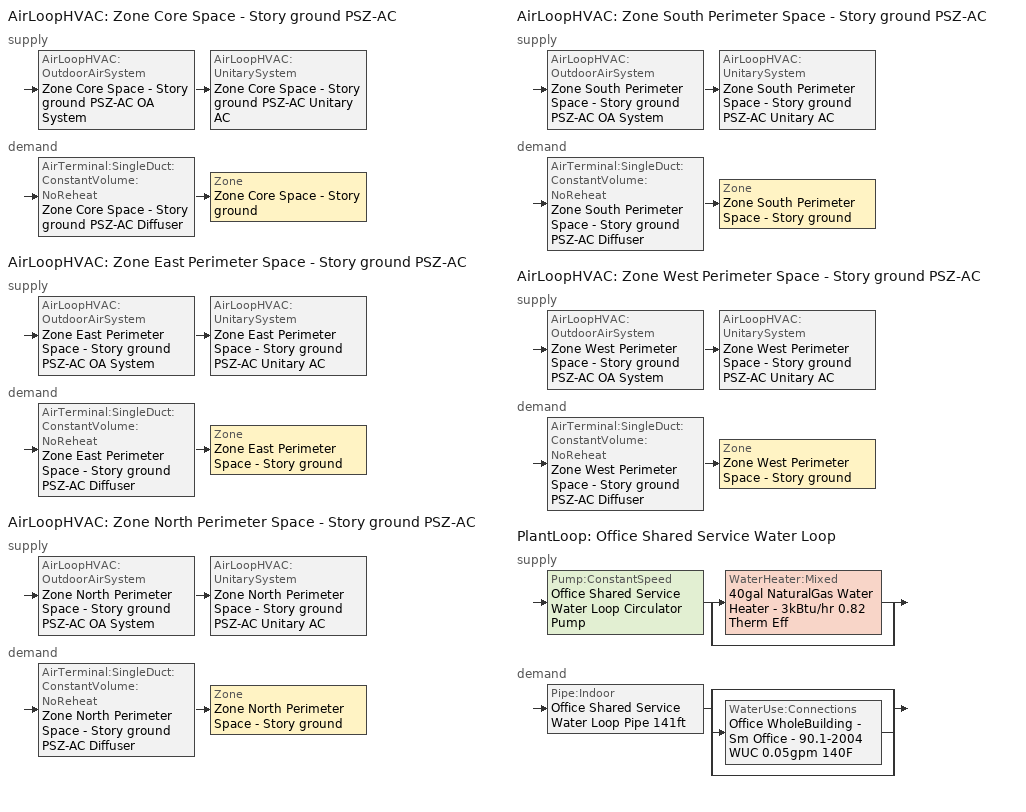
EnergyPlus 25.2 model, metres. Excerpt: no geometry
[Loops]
AirLoopHVAC 'Zone Core Space - Story ground PSZ-AC'
 supply: AirLoopHVAC:OutdoorAirSystem 'Zone Core Space - Story ground PSZ-AC OA System' > AirLoopHVAC:UnitarySystem 'Zone Core Space - Story ground PSZ-AC Unitary AC'
 demand: AirTerminal:SingleDuct:ConstantVolume:NoReheat 'Zone Core Space - Story ground PSZ-AC Diffuser' > Zone 'Zone Core Space - Story ground'
AirLoopHVAC 'Zone East Perimeter Space - Story ground PSZ-AC'
 supply: AirLoopHVAC:OutdoorAirSystem 'Zone East Perimeter Space - Story ground PSZ-AC OA System' > AirLoopHVAC:UnitarySystem 'Zone East Perimeter Space - Story ground PSZ-AC Unitary AC'
 demand: AirTerminal:SingleDuct:ConstantVolume:NoReheat 'Zone East Perimeter Space - Story ground PSZ-AC Diffuser' > Zone 'Zone East Perimeter Space - Story ground'
AirLoopHVAC 'Zone North Perimeter Space - Story ground PSZ-AC'
 supply: AirLoopHVAC:OutdoorAirSystem 'Zone North Perimeter Space - Story ground PSZ-AC OA System' > AirLoopHVAC:UnitarySystem 'Zone North Perimeter Space - Story ground PSZ-AC Unitary AC'
 demand: AirTerminal:SingleDuct:ConstantVolume:NoReheat 'Zone North Perimeter Space - Story ground PSZ-AC Diffuser' > Zone 'Zone North Perimeter Space - Story ground'
AirLoopHVAC 'Zone South Perimeter Space - Story ground PSZ-AC'
 supply: AirLoopHVAC:OutdoorAirSystem 'Zone South Perimeter Space - Story ground PSZ-AC OA System' > AirLoopHVAC:UnitarySystem 'Zone South Perimeter Space - Story ground PSZ-AC Unitary AC'
 demand: AirTerminal:SingleDuct:ConstantVolume:NoReheat 'Zone South Perimeter Space - Story ground PSZ-AC Diffuser' > Zone 'Zone South Perimeter Space - Story ground'
AirLoopHVAC 'Zone West Perimeter Space - Story ground PSZ-AC'
 supply: AirLoopHVAC:OutdoorAirSystem 'Zone West Perimeter Space - Story ground PSZ-AC OA System' > AirLoopHVAC:UnitarySystem 'Zone West Perimeter Space - Story ground PSZ-AC Unitary AC'
 demand: AirTerminal:SingleDuct:ConstantVolume:NoReheat 'Zone West Perimeter Space - Story ground PSZ-AC Diffuser' > Zone 'Zone West Perimeter Space - Story ground'
PlantLoop 'Office Shared Service Water Loop'
 supply: Pump:ConstantSpeed 'Office Shared Service Water Loop Circulator Pump' > split
  | WaterHeater:Mixed '40gal NaturalGas Water Heater - 3kBtu/hr 0.82 Therm Eff'
  | bypass
 demand: Pipe:Indoor 'Office Shared Service Water Loop Pipe 141ft' > split
  | bypass
  | WaterUse:Connections 'Office WholeBuilding - Sm Office - 90.1-2004 WUC 0.05gpm 140F'
  | bypass
[Material] Roughness=Smooth; Thermal Absorptance=0.9; Solar Absorptance=0.7; Visible Absorptance=0.7
Name | Thickness {m} | Conductivity {W/m-K} | Density {kg/m3} | Specific Heat {J/kg-K}
Copper pipe 0.75in type L | 0.001143 | 386 | 8906.27 | 385.1856
Fiberglass batt 0.5in | 0.0127 | 0.0663448 | 11.2129 | 837.36
[Construction]
Copper pipe 0.75in type L with 0.5in fiberglass batt: Fiberglass batt 0.5in, Copper pipe 0.75in type L
[ZoneControl:Thermostat] Temperature Difference Between Cutout And Setpoint {deltaC}=0
Name | Zone or ZoneList | Control Type Schedule | Control 1
Zone Core Space - Story ground Thermostat | Zone Core Space - Story ground | Zone Core Space - Story ground Thermostat Schedule | Office WholeBuilding - Sm Office - 90.1-2004 Thermostat
Zone East Perimeter Space - Story ground Thermostat | Zone East Perimeter Space - Story ground | Zone East Perimeter Space - Story ground Thermostat Schedule | Office WholeBuilding - Sm Office - 90.1-2004 Thermostat 1
Zone North Perimeter Space - Story ground Thermostat | Zone North Perimeter Space - Story ground | Zone North Perimeter Space - Story ground Thermostat Schedule | Office WholeBuilding - Sm Office - 90.1-2004 Thermostat 2
Zone South Perimeter Space - Story ground Thermostat | Zone South Perimeter Space - Story ground | Zone South Perimeter Space - Story ground Thermostat Schedule | Office WholeBuilding - Sm Office - 90.1-2004 Thermostat 3
Zone West Perimeter Space - Story ground Thermostat | Zone West Perimeter Space - Story ground | Zone West Perimeter Space - Story ground Thermostat Schedule | Office WholeBuilding - Sm Office - 90.1-2004 Thermostat 4
[ThermostatSetpoint:DualSetpoint] Heating Setpoint Temperature Schedule=OfficeSmall HTGSETP_SCH_NO_OPTIMUM; Cooling Setpoint Temperature Schedule=OfficeSmall CLGSETP_SCH_NO_OPTIMUM
Office WholeBuilding - Sm Office - 90.1-2004 Thermostat; Office WholeBuilding - Sm Office - 90.1-2004 Thermostat 1; Office WholeBuilding - Sm Office - 90.1-2004 Thermostat 2; Office WholeBuilding - Sm Office - 90.1-2004 Thermostat 3; Office WholeBuilding - Sm Office - 90.1-2004 Thermostat 4
[AirTerminal:SingleDuct:ConstantVolume:NoReheat] Availability Schedule=Always On Discrete; Maximum Air Flow Rate {m3/s}=AutoSize
Zone Core Space - Story ground PSZ-AC Diffuser; Zone East Perimeter Space - Story ground PSZ-AC Diffuser; Zone North Perimeter Space - Story ground PSZ-AC Diffuser; Zone South Perimeter Space - Story ground PSZ-AC Diffuser; Zone West Perimeter Space - Story ground PSZ-AC Diffuser
[Zone equipment]
Zone Core Space - Story ground: Zone Core Space - Story ground PSZ-AC Diffuser
Zone East Perimeter Space - Story ground: Zone East Perimeter Space - Story ground PSZ-AC Diffuser
Zone North Perimeter Space - Story ground: Zone North Perimeter Space - Story ground PSZ-AC Diffuser
Zone South Perimeter Space - Story ground: Zone South Perimeter Space - Story ground PSZ-AC Diffuser
Zone West Perimeter Space - Story ground: Zone West Perimeter Space - Story ground PSZ-AC Diffuser
[Sizing:Zone] Zone Cooling Design Supply Air Temperature Input Method=SupplyAirTemperature; Zone Cooling Design Supply Air Temperature {C}=12.7778; Zone Cooling Design Supply Air Temperature Difference {deltaC}=11.11; Zone Heating Design Supply Air Temperature Input Method=SupplyAirTemperature; Zone Heating Design Supply Air Temperature {C}=50; Zone Heating Design Supply Air Temperature Difference {deltaC}=11.11; Zone Cooling Design Supply Air Humidity Ratio {kgWater/kgDryAir}=0.0085; Zone Heating Design Supply Air Humidity Ratio {kgWater/kgDryAir}=0.008; Design Specification Outdoor Air Object=Office WholeBuilding - Sm Office Ventilation; Cooling Design Air Flow Method=DesignDay; Cooling Design Air Flow Rate {m3/s}=0; Cooling Minimum Air Flow per Zone Floor Area {m3/s-m2}=0.000762; Cooling Minimum Air Flow {m3/s}=0; Cooling Minimum Air Flow Fraction=0; Heating Design Air Flow Method=DesignDay; Heating Design Air Flow Rate {m3/s}=0; Heating Maximum Air Flow per Zone Floor Area {m3/s-m2}=0.002032; Heating Maximum Air Flow {m3/s}=0.141576; Heating Maximum Air Flow Fraction=0.3; Account for Dedicated Outdoor Air System=No; Zone Load Sizing Method=Sensible Load Only No Latent Load; Zone Latent Cooling Design Supply Air Humidity Ratio Input Method=HumidityRatioDifference; Zone Cooling Design Supply Air Humidity Ratio Difference {kgWater/kgDryAir}=0.005; Zone Latent Heating Design Supply Air Humidity Ratio Input Method=HumidityRatioDifference; Zone Humidification Design Supply Air Humidity Ratio Difference {kgWater/kgDryAir}=0.005; Type of Space Sum to Use=Coincident; Heating Coil Sizing Method=None; Maximum Heating Capacity To Cooling Load Sizing Ratio {W/W}=1
Zone Core Space - Story ground; Zone East Perimeter Space - Story ground; Zone North Perimeter Space - Story ground; Zone South Perimeter Space - Story ground; Zone West Perimeter Space - Story ground
[DesignSpecification:OutdoorAir]
Office WholeBuilding - Sm Office Ventilation: Outdoor Air Method=Sum; Outdoor Air Flow per Person {m3/s-person}=0; Outdoor Air Flow per Zone Floor Area {m3/s-m2}=0.000508; Outdoor Air Flow per Zone {m3/s}=0; Outdoor Air Flow Air Changes per Hour {1/hr}=0
[AirLoopHVAC] Design Supply Air Flow Rate {m3/s}=AutoSize; Design Return Air Flow Fraction of Supply Air Flow=1
Zone Core Space - Story ground PSZ-AC; Zone East Perimeter Space - Story ground PSZ-AC; Zone North Perimeter Space - Story ground PSZ-AC; Zone South Perimeter Space - Story ground PSZ-AC; Zone West Perimeter Space - Story ground PSZ-AC
[Sizing:System] Type of Load to Size On=Sensible; Design Outdoor Air Flow Rate {m3/s}=Autosize; Central Heating Maximum System Air Flow Ratio=1; Preheat Design Temperature {C}=7.22222; Preheat Design Humidity Ratio {kgWater/kgDryAir}=0.008; Precool Design Temperature {C}=12.7778; Precool Design Humidity Ratio {kgWater/kgDryAir}=0.008; Central Cooling Design Supply Air Temperature {C}=12.7778; Central Heating Design Supply Air Temperature {C}=50; Type of Zone Sum to Use=Coincident; 100% Outdoor Air in Cooling=No; 100% Outdoor Air in Heating=No; Central Cooling Design Supply Air Humidity Ratio {kgWater/kgDryAir}=0.0085; Central Heating Design Supply Air Humidity Ratio {kgWater/kgDryAir}=0.008; Cooling Supply Air Flow Rate Method=DesignDay; Cooling Supply Air Flow Rate {m3/s}=0; Cooling Supply Air Flow Rate Per Floor Area {m3/s-m2}=0.00996765; Cooling Fraction of Autosized Cooling Supply Air Flow Rate=1; Cooling Supply Air Flow Rate Per Unit Cooling Capacity {m3/s-W}=3.94755e-05; Heating Supply Air Flow Rate Method=DesignDay; Heating Supply Air Flow Rate {m3/s}=0; Heating Supply Air Flow Rate Per Floor Area {m3/s-m2}=0.00996765; Heating Fraction of Autosized Heating Supply Air Flow Rate=1; Heating Fraction of Autosized Cooling Supply Air Flow Rate=1; Heating Supply Air Flow Rate Per Unit Heating Capacity {m3/s-W}=3.15882e-05; System Outdoor Air Method=ZoneSum; Zone Maximum Outdoor Air Fraction=1; Cooling Design Capacity Method=CoolingDesignCapacity; Cooling Design Capacity {W}=Autosize; Cooling Design Capacity Per Floor Area {W/m2}=234.7; Fraction of Autosized Cooling Design Capacity=1; Heating Design Capacity Method=HeatingDesignCapacity; Heating Design Capacity {W}=Autosize; Heating Design Capacity Per Floor Area {W/m2}=157; Fraction of Autosized Heating Design Capacity=1; Central Cooling Capacity Control Method=OnOff; Occupant Diversity=Autosize; Heating Coil Sizing Method=None; Maximum Heating Capacity To Cooling Capacity Sizing Ratio {W/W}=1
Zone Core Space - Story ground PSZ-AC; Zone East Perimeter Space - Story ground PSZ-AC; Zone North Perimeter Space - Story ground PSZ-AC; Zone South Perimeter Space - Story ground PSZ-AC; Zone West Perimeter Space - Story ground PSZ-AC
[Controller:OutdoorAir] Minimum Outdoor Air Flow Rate {m3/s}=Autosize; Maximum Outdoor Air Flow Rate {m3/s}=Autosize; Economizer Control Type=NoEconomizer; Economizer Control Action Type=ModulateFlow; Economizer Maximum Limit Dry-Bulb Temperature {C}=28; Economizer Maximum Limit Enthalpy {J/kg}=64000; Lockout Type=LockoutWithCompressor; Minimum Limit Type=FixedMinimum; Minimum Outdoor Air Schedule=Always On Discrete; High Humidity Control=No; High Humidity Outdoor Air Flow Ratio=1; Control High Indoor Humidity Based on Outdoor Humidity Ratio=Yes; Heat Recovery Bypass Control Type=BypassWhenWithinEconomizerLimits; Economizer Operation Staging=InterlockedWithMechanicalCooling
Name | Maximum Fraction of Outdoor Air Schedule | Mechanical Ventilation Controller
Zone Core Space - Story ground PSZ-AC OA System Controller | ems_Zone_Core_Space___Story_ground_PSZ_AC_maxOASch | Controller Mechanical Ventilation 1
Zone East Perimeter Space - Story ground PSZ-AC OA System Controller | ems_Zone_East_Perimeter_Space___Story_ground_PSZ_AC_maxOASch | Controller Mechanical Ventilation 2
Zone North Perimeter Space - Story ground PSZ-AC OA System Controller | ems_Zone_North_Perimeter_Space___Story_ground_PSZ_AC_maxOASch | Controller Mechanical Ventilation 3
Zone South Perimeter Space - Story ground PSZ-AC OA System Controller | ems_Zone_South_Perimeter_Space___Story_ground_PSZ_AC_maxOASch | Controller Mechanical Ventilation 4
Zone West Perimeter Space - Story ground PSZ-AC OA System Controller | ems_Zone_West_Perimeter_Space___Story_ground_PSZ_AC_maxOASch | Controller Mechanical Ventilation 5
[Controller:MechanicalVentilation] Availability Schedule=Always On Discrete; Demand Controlled Ventilation=No; System Outdoor Air Method=ZoneSum; Design Specification Outdoor Air Object Name 1=Office WholeBuilding - Sm Office Ventilation
Name | Zone or ZoneList Name 1
Controller Mechanical Ventilation 1 | Zone Core Space - Story ground
Controller Mechanical Ventilation 2 | Zone East Perimeter Space - Story ground
Controller Mechanical Ventilation 3 | Zone North Perimeter Space - Story ground
Controller Mechanical Ventilation 4 | Zone South Perimeter Space - Story ground
Controller Mechanical Ventilation 5 | Zone West Perimeter Space - Story ground
[SetpointManager:MixedAir] Control Variable=Temperature
Name | Setpoint Node or NodeList
Zone Core Space - Story ground PSZ-AC Mixed Air Node OS Default SPM | Zone Core Space - Story ground PSZ-AC Mixed Air Node
Zone East Perimeter Space - Story ground PSZ-AC Mixed Air Node OS Default SPM | Zone East Perimeter Space - Story ground PSZ-AC Mixed Air Node
Zone North Perimeter Space - Story ground PSZ-AC Mixed Air Node OS Default SPM | Zone North Perimeter Space - Story ground PSZ-AC Mixed Air Node
Zone South Perimeter Space - Story ground PSZ-AC Mixed Air Node OS Default SPM | Zone South Perimeter Space - Story ground PSZ-AC Mixed Air Node
Zone West Perimeter Space - Story ground PSZ-AC Mixed Air Node OS Default SPM | Zone West Perimeter Space - Story ground PSZ-AC Mixed Air Node
[AirLoopHVAC:UnitarySystem] Control Type=Load; Dehumidification Control Type=None; Availability Schedule=Always On Discrete; Fan Placement=DrawThrough; DX Heating Coil Sizing Ratio=1; Use DOAS DX Cooling Coil=No; Minimum Supply Air Temperature {C}=2; Latent Load Control=SensibleOnlyLoadControl; Cooling Supply Air Flow Rate Method=SupplyAirFlowRate; Cooling Supply Air Flow Rate {m3/s}=Autosize; Heating Supply Air Flow Rate Method=SupplyAirFlowRate; Heating Supply Air Flow Rate {m3/s}=Autosize; No Load Supply Air Flow Rate Method=None; No Load Supply Air Flow Rate Control Set To Low Speed=Yes; Maximum Supply Air Temperature {C}=80; Maximum Outdoor Dry-Bulb Temperature for Supplemental Heater Operation {C}=21; Ancillary On-Cycle Electric Power {W}=0; Ancillary Off-Cycle Electric Power {W}=0
Name | Controlling Zone or Thermostat Location | Supply Fan | Supply Air Fan Operating Mode Schedule | Heating Coil | Cooling Coil | Supplemental Heating Coil
Zone Core Space - Story ground PSZ-AC Unitary AC | Zone Core Space - Story ground | Zone Core Space - Story ground PSZ-AC Fan | Zone Core Space - Story ground PSZ-AC Occ Sch | Zone Core Space - Story ground PSZ-AC Gas Htg Coil 39kBtu/hr 0.8 Thermal Eff | Zone Core Space - Story ground PSZ-AC 1spd DX AC Clg Coil 17kBtu/hr 9.7SEER | Zone Core Space - Story ground PSZ-AC No Heat
Zone East Perimeter Space - Story ground PSZ-AC Unitary AC | Zone East Perimeter Space - Story ground | Zone East Perimeter Space - Story ground PSZ-AC Fan | Zone East Perimeter Space - Story ground PSZ-AC Occ Sch | Zone East Perimeter Space - Story ground PSZ-AC Gas Htg Coil 19kBtu/hr 0.8 Thermal Eff | Zone East Perimeter Space - Story ground PSZ-AC 1spd DX AC Clg Coil 9kBtu/hr 9.7SEER | Zone East Perimeter Space - Story ground PSZ-AC No Heat
Zone North Perimeter Space - Story ground PSZ-AC Unitary AC | Zone North Perimeter Space - Story ground | Zone North Perimeter Space - Story ground PSZ-AC Fan | Zone North Perimeter Space - Story ground PSZ-AC Occ Sch | Zone North Perimeter Space - Story ground PSZ-AC Gas Htg Coil 30kBtu/hr 0.8 Thermal Eff | Zone North Perimeter Space - Story ground PSZ-AC 1spd DX AC Clg Coil 14kBtu/hr 9.7SEER | Zone North Perimeter Space - Story ground PSZ-AC No Heat
Zone South Perimeter Space - Story ground PSZ-AC Unitary AC | Zone South Perimeter Space - Story ground | Zone South Perimeter Space - Story ground PSZ-AC Fan | Zone South Perimeter Space - Story ground PSZ-AC Occ Sch | Zone South Perimeter Space - Story ground PSZ-AC Gas Htg Coil 30kBtu/hr 0.8 Thermal Eff | Zone South Perimeter Space - Story ground PSZ-AC 1spd DX AC Clg Coil 13kBtu/hr 9.7SEER | Zone South Perimeter Space - Story ground PSZ-AC No Heat
Zone West Perimeter Space - Story ground PSZ-AC Unitary AC | Zone West Perimeter Space - Story ground | Zone West Perimeter Space - Story ground PSZ-AC Fan | Zone West Perimeter Space - Story ground PSZ-AC Occ Sch | Zone West Perimeter Space - Story ground PSZ-AC Gas Htg Coil 19kBtu/hr 0.8 Thermal Eff | Zone West Perimeter Space - Story ground PSZ-AC 1spd DX AC Clg Coil 9kBtu/hr 9.7SEER | Zone West Perimeter Space - Story ground PSZ-AC No Heat
[Fan:OnOff] Availability Schedule=Always On Discrete; Fan Total Efficiency=0.53625; Pressure Rise {Pa}=622.722; Maximum Flow Rate {m3/s}=Autosize; Motor Efficiency=0.825; Motor In Airstream Fraction=1
Name | Fan Power Ratio Function of Speed Ratio Curve | Fan Efficiency Ratio Function of Speed Ratio Curve
Zone Core Space - Story ground PSZ-AC Fan | Fan On Off Power Curve | Fan On Off Efficiency Curve
Zone East Perimeter Space - Story ground PSZ-AC Fan | Fan On Off Power Curve 1 | Fan On Off Efficiency Curve 1
Zone North Perimeter Space - Story ground PSZ-AC Fan | Fan On Off Power Curve 2 | Fan On Off Efficiency Curve 2
Zone South Perimeter Space - Story ground PSZ-AC Fan | Fan On Off Power Curve 3 | Fan On Off Efficiency Curve 3
Zone West Perimeter Space - Story ground PSZ-AC Fan | Fan On Off Power Curve 4 | Fan On Off Efficiency Curve 4
[Coil:Heating:Fuel] Availability Schedule=Always On Discrete; Fuel Type=NaturalGas; Burner Efficiency=0.8; Nominal Capacity {W}=AutoSize; On Cycle Parasitic Electric Load {W}=0; Off Cycle Parasitic Fuel Load {W}=0
Zone Core Space - Story ground PSZ-AC Gas Htg Coil 39kBtu/hr 0.8 Thermal Eff; Zone East Perimeter Space - Story ground PSZ-AC Gas Htg Coil 19kBtu/hr 0.8 Thermal Eff; Zone North Perimeter Space - Story ground PSZ-AC Gas Htg Coil 30kBtu/hr 0.8 Thermal Eff; Zone South Perimeter Space - Story ground PSZ-AC Gas Htg Coil 30kBtu/hr 0.8 Thermal Eff; Zone West Perimeter Space - Story ground PSZ-AC Gas Htg Coil 19kBtu/hr 0.8 Thermal Eff
[Coil:Cooling:DX:SingleSpeed] Availability Schedule=Always On Discrete; Gross Rated Total Cooling Capacity {W}=Autosize; Gross Rated Sensible Heat Ratio=Autosize; Gross Rated Cooling COP {W/W}=2.967036; Rated Air Flow Rate {m3/s}=Autosize; Rated Evaporator Fan Power Per Volume Flow Rate 2017 {W/(m3/s)}=773.3; Rated Evaporator Fan Power Per Volume Flow Rate 2023 {W/(m3/s)}=934.4; Total Cooling Capacity Function of Temperature Curve=CoilClgDXQRatio_fTwbToadbSI; Total Cooling Capacity Function of Flow Fraction Curve=CoilClgDXSnglQRatio_fCFMRatio; Energy Input Ratio Function of Temperature Curve=CoilClgDXEIRRatio_fTwbToadbSI; Energy Input Ratio Function of Flow Fraction Curve=CoilClgDXSnglEIRRatio_fCFMRatio; Part Load Fraction Correlation Curve=CoilClgDXEIRRatio_fQFrac; Minimum Outdoor Dry-Bulb Temperature for Compressor Operation {C}=-25; Nominal Time for Condensate Removal to Begin {s}=0; Ratio of Initial Moisture Evaporation Rate and Steady State Latent Capacity=0; Maximum Cycling Rate {cycles/hr}=0; Latent Capacity Time Constant {s}=0; Condenser Type=AirCooled; Evaporative Condenser Effectiveness=0.9; Evaporative Condenser Air Flow Rate {m3/s}=Autosize; Evaporative Condenser Pump Rated Power Consumption {W}=Autosize; Crankcase Heater Capacity {W}=0; Maximum Outdoor Dry-Bulb Temperature for Crankcase Heater Operation {C}=10; Basin Heater Capacity {W/K}=0; Basin Heater Setpoint Temperature {C}=2
Zone Core Space - Story ground PSZ-AC 1spd DX AC Clg Coil 17kBtu/hr 9.7SEER; Zone East Perimeter Space - Story ground PSZ-AC 1spd DX AC Clg Coil 9kBtu/hr 9.7SEER; Zone North Perimeter Space - Story ground PSZ-AC 1spd DX AC Clg Coil 14kBtu/hr 9.7SEER; Zone South Perimeter Space - Story ground PSZ-AC 1spd DX AC Clg Coil 13kBtu/hr 9.7SEER; Zone West Perimeter Space - Story ground PSZ-AC 1spd DX AC Clg Coil 9kBtu/hr 9.7SEER
[Coil:Heating:Electric] Availability Schedule=Always Off Discrete; Efficiency=1; Nominal Capacity {W}=0
Zone Core Space - Story ground PSZ-AC No Heat; Zone East Perimeter Space - Story ground PSZ-AC No Heat; Zone North Perimeter Space - Story ground PSZ-AC No Heat; Zone South Perimeter Space - Story ground PSZ-AC No Heat; Zone West Perimeter Space - Story ground PSZ-AC No Heat
[SetpointManager:SingleZone:Reheat] Control Variable=Temperature; Minimum Supply Air Temperature {C}=12.7778; Maximum Supply Air Temperature {C}=50
Name | Control Zone | Setpoint Node or NodeList
Zone Core Space - Story ground Setpoint Manager SZ Reheat | Zone Core Space - Story ground | Zone Core Space - Story ground PSZ-AC Supply Outlet Node
Zone East Perimeter Space - Story ground Setpoint Manager SZ Reheat | Zone East Perimeter Space - Story ground | Zone East Perimeter Space - Story ground PSZ-AC Supply Outlet Node
Zone North Perimeter Space - Story ground Setpoint Manager SZ Reheat | Zone North Perimeter Space - Story ground | Zone North Perimeter Space - Story ground PSZ-AC Supply Outlet Node
Zone South Perimeter Space - Story ground Setpoint Manager SZ Reheat | Zone South Perimeter Space - Story ground | Zone South Perimeter Space - Story ground PSZ-AC Supply Outlet Node
Zone West Perimeter Space - Story ground Setpoint Manager SZ Reheat | Zone West Perimeter Space - Story ground | Zone West Perimeter Space - Story ground PSZ-AC Supply Outlet Node
[PlantLoop]
Office Shared Service Water Loop: Fluid Type=Water; Plant Equipment Operation Scheme=Office Shared Service Water Loop Operation Schemes; Maximum Loop Temperature {C}=60; Minimum Loop Temperature {C}=10; Maximum Loop Flow Rate {m3/s}=Autosize; Minimum Loop Flow Rate {m3/s}=0; Plant Loop Volume {m3}=Autocalculate; Load Distribution Scheme=Optimal; Plant Loop Demand Calculation Scheme=SingleSetpoint; Common Pipe Simulation=None
[Sizing:Plant]
Office Shared Service Water Loop: Loop Type=Heating; Design Loop Exit Temperature {C}=60; Loop Design Temperature Difference {deltaC}=5; Sizing Option=NonCoincident; Zone Timesteps in Averaging Window=1; Coincident Sizing Factor Mode=None
[Pump:ConstantSpeed]
Office Shared Service Water Loop Circulator Pump: Design Flow Rate {m3/s}=Autosize; Design Pump Head {Pa}=29890.7; Design Power Consumption {W}=Autosize; Motor Efficiency=0.825; Fraction of Motor Inefficiencies to Fluid Stream=0; Pump Control Type=Intermittent; Design Power Sizing Method=PowerPerFlowPerPressure; Design Electric Power per Unit Flow Rate {W/(m3/s)}=348701.1; Design Shaft Power per Unit Flow Rate per Unit Head {W-s/m3-Pa}=1.28205
[WaterHeater:Mixed]
40gal NaturalGas Water Heater - 3kBtu/hr 0.82 Therm Eff: Tank Volume {m3}=0.151416; Setpoint Temperature Schedule=Service Water Loop Temp - 140F; Deadband Temperature Difference {deltaC}=2; Maximum Temperature Limit {C}=60; Heater Control Type=Cycle; Heater Maximum Capacity {W}=838.944; Heater Ignition Minimum Flow Rate {m3/s}=0; Heater Ignition Delay {s}=0; Heater Fuel Type=NaturalGas; Heater Thermal Efficiency=0.82; Off Cycle Parasitic Fuel Consumption Rate {W}=0; Off Cycle Parasitic Fuel Type=NaturalGas; Off Cycle Parasitic Heat Fraction to Tank=0; On Cycle Parasitic Fuel Consumption Rate {W}=0; On Cycle Parasitic Fuel Type=NaturalGas; On Cycle Parasitic Heat Fraction to Tank=0; Ambient Temperature Indicator=Schedule; Ambient Temperature Schedule=Water Heater Ambient Temp Schedule 71.6F; Off Cycle Loss Coefficient to Ambient Temperature {W/K}=0.391818; Off Cycle Loss Fraction to Zone=1; On Cycle Loss Coefficient to Ambient Temperature {W/K}=0.391818; On Cycle Loss Fraction to Zone=1; Use Side Effectiveness=1; Source Side Effectiveness=1; Use Side Design Flow Rate {m3/s}=Autosize; Source Side Design Flow Rate {m3/s}=Autosize; Indirect Water Heating Recovery Time {hr}=1.5; Source Side Flow Control Mode=IndirectHeatPrimarySetpoint
[WaterHeater:Sizing]
40gal NaturalGas Water Heater - 3kBtu/hr 0.82 Therm Eff: Design Mode=PeakDraw; Time Storage Can Meet Peak Draw {hr}=0.538503; Time for Tank Recovery {hr}=0; Nominal Tank Volume for Autosizing Plant Connections {m3}=1
[SetpointManager:Scheduled]
Service hot water setpoint manager: Control Variable=Temperature; Schedule=Service Water Loop Temp - 140F; Setpoint Node or NodeList=Office Shared Service Water Loop Supply Outlet Node
[Pipe:Indoor]
Office Shared Service Water Loop Pipe 141ft: Construction=Copper pipe 0.75in type L with 0.5in fiberglass batt; Environment Type=Schedule; Ambient Temperature Schedule=Office Shared Service Water Loop Piping Air Temp - 70F; Ambient Air Velocity Schedule=Office Shared Service Water Loop Piping Air Velocity - 0.67mph; Pipe Inside Diameter {m}=0.019939; Pipe Length {m}=43.1052
[WaterUse:Connections]
Office WholeBuilding - Sm Office - 90.1-2004 WUC 0.05gpm 140F: Drain Water Heat Exchanger Type=None; Drain Water Heat Exchanger Destination=Plant; Water Use Equipment Name 1=Office WholeBuilding - Sm Office - 90.1-2004 Service Water Use 0.05gpm 140F
[WaterUse:Equipment]
Office WholeBuilding - Sm Office - 90.1-2004 Service Water Use 0.05gpm 140F: Peak Flow Rate {m3/s}=2.86669e-06; Flow Rate Fraction Schedule=OfficeSmall BLDG_SWH_SCH; Target Temperature Schedule=Mixed Water At Faucet Temp - 140F; Sensible Fraction Schedule=Fraction Sensible - 0.2; Latent Fraction Schedule=Fraction Latent - 0.05
[PlantEquipmentOperationSchemes]
Office Shared Service Water Loop Operation Schemes: Control Scheme Object Type 1=PlantEquipmentOperation:HeatingLoad; Control Scheme Name 1=Office Shared Service Water Loop Heating Operation Scheme; Control Scheme Schedule Name 1=Always On Discrete
[PlantEquipmentOperation:HeatingLoad]
Office Shared Service Water Loop Heating Operation Scheme: Load Range Lower Limit 1 {W}=0; Load Range Upper Limit 1 {W}=1000000000; Range Equipment List Name 1=Office Shared Service Water Loop Heating Equipment List
[PlantEquipmentList]
Office Shared Service Water Loop Heating Equipment List: WaterHeater:Mixed, 40gal NaturalGas Water Heater - 3kBtu/hr 0.82 Therm Eff
[Schedule:Day:Interval]
OfficeSmall HTGSETP_SCH_NO_OPTIMUM Default; OfficeSmall HTGSETP_SCH_NO_OPTIMUM Summer Design Day: No, 24:00, 15.56
OfficeSmall HTGSETP_SCH_NO_OPTIMUM Wkdy Day: No, 06:00, 15.56, 19:00, 21.11, 24:00, 15.56
OfficeSmall HTGSETP_SCH_NO_OPTIMUM Winter Design Day: No, 24:00, 21.11
OfficeSmall CLGSETP_SCH_NO_OPTIMUM Default; OfficeSmall CLGSETP_SCH_NO_OPTIMUM Winter Design Day: No, 24:00, 29.44
OfficeSmall CLGSETP_SCH_NO_OPTIMUM Wkdy Day: No, 06:00, 29.44, 18:00, 23.89, 24:00, 29.44
OfficeSmall CLGSETP_SCH_NO_OPTIMUM Summer Design Day: No, 24:00, 23.89
ems_Zone_Core_Space___Story_ground_PSZ_AC_maxOASch_Default; ems_Zone_East_Perimeter_Space___Story_ground_PSZ_AC_maxOASch_Default; ems_Zone_North_Perimeter_Space___Story_ground_PSZ_AC_maxOASch_Default; ems_Zone_South_Perimeter_Space___Story_ground_PSZ_AC_maxOASch_Default; ems_Zone_West_Perimeter_Space___Story_ground_PSZ_AC_maxOASch_Default: No, 24:00, 0.7
Fraction Latent - 0.05 Default: No, 24:00, 0.05
Fraction Sensible - 0.2 Default: No, 24:00, 0.2
Mixed Water At Faucet Temp - 140F Default; Service Water Loop Temp - 140F Default: No, 24:00, 60
Office Shared Service Water Loop Piping Air Temp - 70F Default: No, 24:00, 21.1
Office Shared Service Water Loop Piping Air Velocity - 0.67mph Default: No, 24:00, 0.3
OfficeSmall BLDG_SWH_SCH Default; Schedule Day 19; Schedule Day 20; Schedule Day 21; Schedule Day 22; Schedule Day 23; Schedule Day 24; Schedule Day 25; Schedule Day 26; Schedule Day 27; Schedule Day 28: No, 24:00, 0
OfficeSmall BLDG_SWH_SCH Summer Design Day; OfficeSmall BLDG_SWH_SCH Winter Design Day; OfficeSmall BLDG_SWH_SCH WntrDsn|SmrDsn|Wkdy Day: No, 07:00, 0, 08:00, 0.27, 09:00, 0.55, 11:00, 0.64, 12:00, 0.82, 13:00, 1, 14:00, 0.91, 16:00, 0.55, 17:00, 0.73, 19:00, 0.37, 20:00, 0.18, 21:00, 0.27, 22:00, 0.09, 24:00, 0
Water Heater Ambient Temp Schedule 71.6F Default: No, 24:00, 22
Zone Core Space - Story ground PSZ-AC Occ Sch Default; Zone East Perimeter Space - Story ground PSZ-AC Occ Sch Default; Zone North Perimeter Space - Story ground PSZ-AC Occ Sch Default; Zone South Perimeter Space - Story ground PSZ-AC Occ Sch Default; Zone West Perimeter Space - Story ground PSZ-AC Occ Sch Default: No, 07:00, 0, 18:00, 1, 24:00, 0
Zone Core Space - Story ground PSZ-AC Occ Sch Summer Design Day; Zone Core Space - Story ground PSZ-AC Occ Sch Winter Design Day; Zone East Perimeter Space - Story ground PSZ-AC Occ Sch Summer Design Day; Zone East Perimeter Space - Story ground PSZ-AC Occ Sch Winter Design Day; Zone North Perimeter Space - Story ground PSZ-AC Occ Sch Summer Design Day; Zone North Perimeter Space - Story ground PSZ-AC Occ Sch Winter Design Day; Zone South Perimeter Space - Story ground PSZ-AC Occ Sch Summer Design Day; Zone South Perimeter Space - Story ground PSZ-AC Occ Sch Winter Design Day; Zone West Perimeter Space - Story ground PSZ-AC Occ Sch Summer Design Day; Zone West Perimeter Space - Story ground PSZ-AC Occ Sch Winter Design Day: No, 24:00, 1
[Schedule:Week:Daily]
OfficeSmall HTGSETP_SCH_NO_OPTIMUM Week Rule - Jan1-Dec31: OfficeSmall HTGSETP_SCH_NO_OPTIMUM Default, OfficeSmall HTGSETP_SCH_NO_OPTIMUM Wkdy Day, OfficeSmall HTGSETP_SCH_NO_OPTIMUM Wkdy Day, OfficeSmall HTGSETP_SCH_NO_OPTIMUM Wkdy Day, OfficeSmall HTGSETP_SCH_NO_OPTIMUM Wkdy Day, OfficeSmall HTGSETP_SCH_NO_OPTIMUM Wkdy Day, OfficeSmall HTGSETP_SCH_NO_OPTIMUM Default, OfficeSmall HTGSETP_SCH_NO_OPTIMUM Default, OfficeSmall HTGSETP_SCH_NO_OPTIMUM Summer Design Day, OfficeSmall HTGSETP_SCH_NO_OPTIMUM Winter Design Day, OfficeSmall HTGSETP_SCH_NO_OPTIMUM Default, OfficeSmall HTGSETP_SCH_NO_OPTIMUM Default
OfficeSmall CLGSETP_SCH_NO_OPTIMUM Week Rule - Jan1-Dec31: OfficeSmall CLGSETP_SCH_NO_OPTIMUM Default, OfficeSmall CLGSETP_SCH_NO_OPTIMUM Wkdy Day, OfficeSmall CLGSETP_SCH_NO_OPTIMUM Wkdy Day, OfficeSmall CLGSETP_SCH_NO_OPTIMUM Wkdy Day, OfficeSmall CLGSETP_SCH_NO_OPTIMUM Wkdy Day, OfficeSmall CLGSETP_SCH_NO_OPTIMUM Wkdy Day, OfficeSmall CLGSETP_SCH_NO_OPTIMUM Default, OfficeSmall CLGSETP_SCH_NO_OPTIMUM Default, OfficeSmall CLGSETP_SCH_NO_OPTIMUM Summer Design Day, OfficeSmall CLGSETP_SCH_NO_OPTIMUM Winter Design Day, OfficeSmall CLGSETP_SCH_NO_OPTIMUM Default, OfficeSmall CLGSETP_SCH_NO_OPTIMUM Default
ems_Zone_Core_Space___Story_ground_PSZ_AC_maxOASch Week Rule - Jan1-Dec31: ems_Zone_Core_Space___Story_ground_PSZ_AC_maxOASch_Default, ems_Zone_Core_Space___Story_ground_PSZ_AC_maxOASch_Default, ems_Zone_Core_Space___Story_ground_PSZ_AC_maxOASch_Default, ems_Zone_Core_Space___Story_ground_PSZ_AC_maxOASch_Default, ems_Zone_Core_Space___Story_ground_PSZ_AC_maxOASch_Default, ems_Zone_Core_Space___Story_ground_PSZ_AC_maxOASch_Default, ems_Zone_Core_Space___Story_ground_PSZ_AC_maxOASch_Default, ems_Zone_Core_Space___Story_ground_PSZ_AC_maxOASch_Default, ems_Zone_Core_Space___Story_ground_PSZ_AC_maxOASch_Default, ems_Zone_Core_Space___Story_ground_PSZ_AC_maxOASch_Default, ems_Zone_Core_Space___Story_ground_PSZ_AC_maxOASch_Default, ems_Zone_Core_Space___Story_ground_PSZ_AC_maxOASch_Default
ems_Zone_East_Perimeter_Space___Story_ground_PSZ_AC_maxOASch Week Rule - Jan1-Dec31: ems_Zone_East_Perimeter_Space___Story_ground_PSZ_AC_maxOASch_Default, ems_Zone_East_Perimeter_Space___Story_ground_PSZ_AC_maxOASch_Default, ems_Zone_East_Perimeter_Space___Story_ground_PSZ_AC_maxOASch_Default, ems_Zone_East_Perimeter_Space___Story_ground_PSZ_AC_maxOASch_Default, ems_Zone_East_Perimeter_Space___Story_ground_PSZ_AC_maxOASch_Default, ems_Zone_East_Perimeter_Space___Story_ground_PSZ_AC_maxOASch_Default, ems_Zone_East_Perimeter_Space___Story_ground_PSZ_AC_maxOASch_Default, ems_Zone_East_Perimeter_Space___Story_ground_PSZ_AC_maxOASch_Default, ems_Zone_East_Perimeter_Space___Story_ground_PSZ_AC_maxOASch_Default, ems_Zone_East_Perimeter_Space___Story_ground_PSZ_AC_maxOASch_Default, ems_Zone_East_Perimeter_Space___Story_ground_PSZ_AC_maxOASch_Default, ems_Zone_East_Perimeter_Space___Story_ground_PSZ_AC_maxOASch_Default
ems_Zone_North_Perimeter_Space___Story_ground_PSZ_AC_maxOASch Week Rule - Jan1-Dec31: ems_Zone_North_Perimeter_Space___Story_ground_PSZ_AC_maxOASch_Default, ems_Zone_North_Perimeter_Space___Story_ground_PSZ_AC_maxOASch_Default, ems_Zone_North_Perimeter_Space___Story_ground_PSZ_AC_maxOASch_Default, ems_Zone_North_Perimeter_Space___Story_ground_PSZ_AC_maxOASch_Default, ems_Zone_North_Perimeter_Space___Story_ground_PSZ_AC_maxOASch_Default, ems_Zone_North_Perimeter_Space___Story_ground_PSZ_AC_maxOASch_Default, ems_Zone_North_Perimeter_Space___Story_ground_PSZ_AC_maxOASch_Default, ems_Zone_North_Perimeter_Space___Story_ground_PSZ_AC_maxOASch_Default, ems_Zone_North_Perimeter_Space___Story_ground_PSZ_AC_maxOASch_Default, ems_Zone_North_Perimeter_Space___Story_ground_PSZ_AC_maxOASch_Default, ems_Zone_North_Perimeter_Space___Story_ground_PSZ_AC_maxOASch_Default, ems_Zone_North_Perimeter_Space___Story_ground_PSZ_AC_maxOASch_Default
ems_Zone_South_Perimeter_Space___Story_ground_PSZ_AC_maxOASch Week Rule - Jan1-Dec31: ems_Zone_South_Perimeter_Space___Story_ground_PSZ_AC_maxOASch_Default, ems_Zone_South_Perimeter_Space___Story_ground_PSZ_AC_maxOASch_Default, ems_Zone_South_Perimeter_Space___Story_ground_PSZ_AC_maxOASch_Default, ems_Zone_South_Perimeter_Space___Story_ground_PSZ_AC_maxOASch_Default, ems_Zone_South_Perimeter_Space___Story_ground_PSZ_AC_maxOASch_Default, ems_Zone_South_Perimeter_Space___Story_ground_PSZ_AC_maxOASch_Default, ems_Zone_South_Perimeter_Space___Story_ground_PSZ_AC_maxOASch_Default, ems_Zone_South_Perimeter_Space___Story_ground_PSZ_AC_maxOASch_Default, ems_Zone_South_Perimeter_Space___Story_ground_PSZ_AC_maxOASch_Default, ems_Zone_South_Perimeter_Space___Story_ground_PSZ_AC_maxOASch_Default, ems_Zone_South_Perimeter_Space___Story_ground_PSZ_AC_maxOASch_Default, ems_Zone_South_Perimeter_Space___Story_ground_PSZ_AC_maxOASch_Default
ems_Zone_West_Perimeter_Space___Story_ground_PSZ_AC_maxOASch Week Rule - Jan1-Dec31: ems_Zone_West_Perimeter_Space___Story_ground_PSZ_AC_maxOASch_Default, ems_Zone_West_Perimeter_Space___Story_ground_PSZ_AC_maxOASch_Default, ems_Zone_West_Perimeter_Space___Story_ground_PSZ_AC_maxOASch_Default, ems_Zone_West_Perimeter_Space___Story_ground_PSZ_AC_maxOASch_Default, ems_Zone_West_Perimeter_Space___Story_ground_PSZ_AC_maxOASch_Default, ems_Zone_West_Perimeter_Space___Story_ground_PSZ_AC_maxOASch_Default, ems_Zone_West_Perimeter_Space___Story_ground_PSZ_AC_maxOASch_Default, ems_Zone_West_Perimeter_Space___Story_ground_PSZ_AC_maxOASch_Default, ems_Zone_West_Perimeter_Space___Story_ground_PSZ_AC_maxOASch_Default, ems_Zone_West_Perimeter_Space___Story_ground_PSZ_AC_maxOASch_Default, ems_Zone_West_Perimeter_Space___Story_ground_PSZ_AC_maxOASch_Default, ems_Zone_West_Perimeter_Space___Story_ground_PSZ_AC_maxOASch_Default
Fraction Latent - 0.05 Week Rule - Jan1-Dec31: Fraction Latent - 0.05 Default, Fraction Latent - 0.05 Default, Fraction Latent - 0.05 Default, Fraction Latent - 0.05 Default, Fraction Latent - 0.05 Default, Fraction Latent - 0.05 Default, Fraction Latent - 0.05 Default, Fraction Latent - 0.05 Default, Fraction Latent - 0.05 Default, Fraction Latent - 0.05 Default, Fraction Latent - 0.05 Default, Fraction Latent - 0.05 Default
Fraction Sensible - 0.2 Week Rule - Jan1-Dec31: Fraction Sensible - 0.2 Default, Fraction Sensible - 0.2 Default, Fraction Sensible - 0.2 Default, Fraction Sensible - 0.2 Default, Fraction Sensible - 0.2 Default, Fraction Sensible - 0.2 Default, Fraction Sensible - 0.2 Default, Fraction Sensible - 0.2 Default, Fraction Sensible - 0.2 Default, Fraction Sensible - 0.2 Default, Fraction Sensible - 0.2 Default, Fraction Sensible - 0.2 Default
Mixed Water At Faucet Temp - 140F Week Rule - Jan1-Dec31: Mixed Water At Faucet Temp - 140F Default, Mixed Water At Faucet Temp - 140F Default, Mixed Water At Faucet Temp - 140F Default, Mixed Water At Faucet Temp - 140F Default, Mixed Water At Faucet Temp - 140F Default, Mixed Water At Faucet Temp - 140F Default, Mixed Water At Faucet Temp - 140F Default, Mixed Water At Faucet Temp - 140F Default, Mixed Water At Faucet Temp - 140F Default, Mixed Water At Faucet Temp - 140F Default, Mixed Water At Faucet Temp - 140F Default, Mixed Water At Faucet Temp - 140F Default
Office Shared Service Water Loop Piping Air Temp - 70F Week Rule - Jan1-Dec31: Office Shared Service Water Loop Piping Air Temp - 70F Default, Office Shared Service Water Loop Piping Air Temp - 70F Default, Office Shared Service Water Loop Piping Air Temp - 70F Default, Office Shared Service Water Loop Piping Air Temp - 70F Default, Office Shared Service Water Loop Piping Air Temp - 70F Default, Office Shared Service Water Loop Piping Air Temp - 70F Default, Office Shared Service Water Loop Piping Air Temp - 70F Default, Office Shared Service Water Loop Piping Air Temp - 70F Default, Office Shared Service Water Loop Piping Air Temp - 70F Default, Office Shared Service Water Loop Piping Air Temp - 70F Default, Office Shared Service Water Loop Piping Air Temp - 70F Default, Office Shared Service Water Loop Piping Air Temp - 70F Default
Office Shared Service Water Loop Piping Air Velocity - 0.67mph Week Rule - Jan1-Dec31: Office Shared Service Water Loop Piping Air Velocity - 0.67mph Default, Office Shared Service Water Loop Piping Air Velocity - 0.67mph Default, Office Shared Service Water Loop Piping Air Velocity - 0.67mph Default, Office Shared Service Water Loop Piping Air Velocity - 0.67mph Default, Office Shared Service Water Loop Piping Air Velocity - 0.67mph Default, Office Shared Service Water Loop Piping Air Velocity - 0.67mph Default, Office Shared Service Water Loop Piping Air Velocity - 0.67mph Default, Office Shared Service Water Loop Piping Air Velocity - 0.67mph Default, Office Shared Service Water Loop Piping Air Velocity - 0.67mph Default, Office Shared Service Water Loop Piping Air Velocity - 0.67mph Default, Office Shared Service Water Loop Piping Air Velocity - 0.67mph Default, Office Shared Service Water Loop Piping Air Velocity - 0.67mph Default
OfficeSmall BLDG_SWH_SCH Week Rule - Jan1-Dec31: OfficeSmall BLDG_SWH_SCH Default, OfficeSmall BLDG_SWH_SCH WntrDsn|SmrDsn|Wkdy Day, OfficeSmall BLDG_SWH_SCH WntrDsn|SmrDsn|Wkdy Day, OfficeSmall BLDG_SWH_SCH WntrDsn|SmrDsn|Wkdy Day, OfficeSmall BLDG_SWH_SCH WntrDsn|SmrDsn|Wkdy Day, OfficeSmall BLDG_SWH_SCH WntrDsn|SmrDsn|Wkdy Day, OfficeSmall BLDG_SWH_SCH Default, OfficeSmall BLDG_SWH_SCH Default, OfficeSmall BLDG_SWH_SCH Summer Design Day, OfficeSmall BLDG_SWH_SCH Winter Design Day, OfficeSmall BLDG_SWH_SCH Default, OfficeSmall BLDG_SWH_SCH Default
Service Water Loop Temp - 140F Week Rule - Jan1-Dec31: Service Water Loop Temp - 140F Default, Service Water Loop Temp - 140F Default, Service Water Loop Temp - 140F Default, Service Water Loop Temp - 140F Default, Service Water Loop Temp - 140F Default, Service Water Loop Temp - 140F Default, Service Water Loop Temp - 140F Default, Service Water Loop Temp - 140F Default, Service Water Loop Temp - 140F Default, Service Water Loop Temp - 140F Default, Service Water Loop Temp - 140F Default, Service Water Loop Temp - 140F Default
Water Heater Ambient Temp Schedule 71.6F Week Rule - Jan1-Dec31: Water Heater Ambient Temp Schedule 71.6F Default, Water Heater Ambient Temp Schedule 71.6F Default, Water Heater Ambient Temp Schedule 71.6F Default, Water Heater Ambient Temp Schedule 71.6F Default, Water Heater Ambient Temp Schedule 71.6F Default, Water Heater Ambient Temp Schedule 71.6F Default, Water Heater Ambient Temp Schedule 71.6F Default, Water Heater Ambient Temp Schedule 71.6F Default, Water Heater Ambient Temp Schedule 71.6F Default, Water Heater Ambient Temp Schedule 71.6F Default, Water Heater Ambient Temp Schedule 71.6F Default, Water Heater Ambient Temp Schedule 71.6F Default
Zone Core Space - Story ground PSZ-AC Occ Sch Week Rule - Jan1-Dec31: Schedule Day 20, Zone Core Space - Story ground PSZ-AC Occ Sch Default, Zone Core Space - Story ground PSZ-AC Occ Sch Default, Zone Core Space - Story ground PSZ-AC Occ Sch Default, Zone Core Space - Story ground PSZ-AC Occ Sch Default, Zone Core Space - Story ground PSZ-AC Occ Sch Default, Schedule Day 19, Zone Core Space - Story ground PSZ-AC Occ Sch Default, Zone Core Space - Story ground PSZ-AC Occ Sch Summer Design Day, Zone Core Space - Story ground PSZ-AC Occ Sch Winter Design Day, Zone Core Space - Story ground PSZ-AC Occ Sch Default, Zone Core Space - Story ground PSZ-AC Occ Sch Default
Zone East Perimeter Space - Story ground PSZ-AC Occ Sch Week Rule - Jan1-Dec31: Schedule Day 22, Zone East Perimeter Space - Story ground PSZ-AC Occ Sch Default, Zone East Perimeter Space - Story ground PSZ-AC Occ Sch Default, Zone East Perimeter Space - Story ground PSZ-AC Occ Sch Default, Zone East Perimeter Space - Story ground PSZ-AC Occ Sch Default, Zone East Perimeter Space - Story ground PSZ-AC Occ Sch Default, Schedule Day 21, Zone East Perimeter Space - Story ground PSZ-AC Occ Sch Default, Zone East Perimeter Space - Story ground PSZ-AC Occ Sch Summer Design Day, Zone East Perimeter Space - Story ground PSZ-AC Occ Sch Winter Design Day, Zone East Perimeter Space - Story ground PSZ-AC Occ Sch Default, Zone East Perimeter Space - Story ground PSZ-AC Occ Sch Default
Zone North Perimeter Space - Story ground PSZ-AC Occ Sch Week Rule - Jan1-Dec31: Schedule Day 24, Zone North Perimeter Space - Story ground PSZ-AC Occ Sch Default, Zone North Perimeter Space - Story ground PSZ-AC Occ Sch Default, Zone North Perimeter Space - Story ground PSZ-AC Occ Sch Default, Zone North Perimeter Space - Story ground PSZ-AC Occ Sch Default, Zone North Perimeter Space - Story ground PSZ-AC Occ Sch Default, Schedule Day 23, Zone North Perimeter Space - Story ground PSZ-AC Occ Sch Default, Zone North Perimeter Space - Story ground PSZ-AC Occ Sch Summer Design Day, Zone North Perimeter Space - Story ground PSZ-AC Occ Sch Winter Design Day, Zone North Perimeter Space - Story ground PSZ-AC Occ Sch Default, Zone North Perimeter Space - Story ground PSZ-AC Occ Sch Default
Zone South Perimeter Space - Story ground PSZ-AC Occ Sch Week Rule - Jan1-Dec31: Schedule Day 26, Zone South Perimeter Space - Story ground PSZ-AC Occ Sch Default, Zone South Perimeter Space - Story ground PSZ-AC Occ Sch Default, Zone South Perimeter Space - Story ground PSZ-AC Occ Sch Default, Zone South Perimeter Space - Story ground PSZ-AC Occ Sch Default, Zone South Perimeter Space - Story ground PSZ-AC Occ Sch Default, Schedule Day 25, Zone South Perimeter Space - Story ground PSZ-AC Occ Sch Default, Zone South Perimeter Space - Story ground PSZ-AC Occ Sch Summer Design Day, Zone South Perimeter Space - Story ground PSZ-AC Occ Sch Winter Design Day, Zone South Perimeter Space - Story ground PSZ-AC Occ Sch Default, Zone South Perimeter Space - Story ground PSZ-AC Occ Sch Default
Zone West Perimeter Space - Story ground PSZ-AC Occ Sch Week Rule - Jan1-Dec31: Schedule Day 28, Zone West Perimeter Space - Story ground PSZ-AC Occ Sch Default, Zone West Perimeter Space - Story ground PSZ-AC Occ Sch Default, Zone West Perimeter Space - Story ground PSZ-AC Occ Sch Default, Zone West Perimeter Space - Story ground PSZ-AC Occ Sch Default, Zone West Perimeter Space - Story ground PSZ-AC Occ Sch Default, Schedule Day 27, Zone West Perimeter Space - Story ground PSZ-AC Occ Sch Default, Zone West Perimeter Space - Story ground PSZ-AC Occ Sch Summer Design Day, Zone West Perimeter Space - Story ground PSZ-AC Occ Sch Winter Design Day, Zone West Perimeter Space - Story ground PSZ-AC Occ Sch Default, Zone West Perimeter Space - Story ground PSZ-AC Occ Sch Default
[Schedule:Year]
OfficeSmall HTGSETP_SCH_NO_OPTIMUM: OfficeSmall HTGSETP_SCH_NO_OPTIMUM Week Rule - Jan1-Dec31, 1, 1, 12, 31
OfficeSmall CLGSETP_SCH_NO_OPTIMUM: OfficeSmall CLGSETP_SCH_NO_OPTIMUM Week Rule - Jan1-Dec31, 1, 1, 12, 31
ems_Zone_Core_Space___Story_ground_PSZ_AC_maxOASch: ems_Zone_Core_Space___Story_ground_PSZ_AC_maxOASch Week Rule - Jan1-Dec31, 1, 1, 12, 31
ems_Zone_East_Perimeter_Space___Story_ground_PSZ_AC_maxOASch: ems_Zone_East_Perimeter_Space___Story_ground_PSZ_AC_maxOASch Week Rule - Jan1-Dec31, 1, 1, 12, 31
ems_Zone_North_Perimeter_Space___Story_ground_PSZ_AC_maxOASch: ems_Zone_North_Perimeter_Space___Story_ground_PSZ_AC_maxOASch Week Rule - Jan1-Dec31, 1, 1, 12, 31
ems_Zone_South_Perimeter_Space___Story_ground_PSZ_AC_maxOASch: ems_Zone_South_Perimeter_Space___Story_ground_PSZ_AC_maxOASch Week Rule - Jan1-Dec31, 1, 1, 12, 31
ems_Zone_West_Perimeter_Space___Story_ground_PSZ_AC_maxOASch: ems_Zone_West_Perimeter_Space___Story_ground_PSZ_AC_maxOASch Week Rule - Jan1-Dec31, 1, 1, 12, 31
Fraction Latent - 0.05: Fraction Latent - 0.05 Week Rule - Jan1-Dec31, 1, 1, 12, 31
Fraction Sensible - 0.2: Fraction Sensible - 0.2 Week Rule - Jan1-Dec31, 1, 1, 12, 31
Mixed Water At Faucet Temp - 140F: Mixed Water At Faucet Temp - 140F Week Rule - Jan1-Dec31, 1, 1, 12, 31
Office Shared Service Water Loop Piping Air Temp - 70F: Office Shared Service Water Loop Piping Air Temp - 70F Week Rule - Jan1-Dec31, 1, 1, 12, 31
Office Shared Service Water Loop Piping Air Velocity - 0.67mph: Office Shared Service Water Loop Piping Air Velocity - 0.67mph Week Rule - Jan1-Dec31, 1, 1, 12, 31
OfficeSmall BLDG_SWH_SCH: OfficeSmall BLDG_SWH_SCH Week Rule - Jan1-Dec31, 1, 1, 12, 31
Service Water Loop Temp - 140F: Service Water Loop Temp - 140F Week Rule - Jan1-Dec31, 1, 1, 12, 31
Water Heater Ambient Temp Schedule 71.6F: Water Heater Ambient Temp Schedule 71.6F Week Rule - Jan1-Dec31, 1, 1, 12, 31
Zone Core Space - Story ground PSZ-AC Occ Sch: Zone Core Space - Story ground PSZ-AC Occ Sch Week Rule - Jan1-Dec31, 1, 1, 12, 31
Zone East Perimeter Space - Story ground PSZ-AC Occ Sch: Zone East Perimeter Space - Story ground PSZ-AC Occ Sch Week Rule - Jan1-Dec31, 1, 1, 12, 31
Zone North Perimeter Space - Story ground PSZ-AC Occ Sch: Zone North Perimeter Space - Story ground PSZ-AC Occ Sch Week Rule - Jan1-Dec31, 1, 1, 12, 31
Zone South Perimeter Space - Story ground PSZ-AC Occ Sch: Zone South Perimeter Space - Story ground PSZ-AC Occ Sch Week Rule - Jan1-Dec31, 1, 1, 12, 31
Zone West Perimeter Space - Story ground PSZ-AC Occ Sch: Zone West Perimeter Space - Story ground PSZ-AC Occ Sch Week Rule - Jan1-Dec31, 1, 1, 12, 31
[Schedule:Compact]
Zone Core Space - Story ground Thermostat Schedule; Zone East Perimeter Space - Story ground Thermostat Schedule; Zone North Perimeter Space - Story ground Thermostat Schedule; Zone South Perimeter Space - Story ground Thermostat Schedule; Zone West Perimeter Space - Story ground Thermostat Schedule: Through: 12/31, For: AllDays, Until: 24:00, 4
[Schedule:Constant]
Name | Hourly Value
Always On Discrete | 1
Always Off Discrete | 0
[Curve:Exponent] Coefficient1 Constant=1; Coefficient2 Constant=0; Coefficient3 Constant=0; Minimum Value of x {BasedOnField A2}=0; Maximum Value of x {BasedOnField A2}=1
Fan On Off Power Curve; Fan On Off Power Curve 1; Fan On Off Power Curve 2; Fan On Off Power Curve 3; Fan On Off Power Curve 4
[Curve:Cubic] Maximum Value of x {BasedOnField A2}=1
Name | Coefficient1 Constant | Coefficient2 x | Coefficient3 x**2 | Coefficient4 x**3 | Minimum Value of x {BasedOnField A2}
Fan On Off Efficiency Curve; Fan On Off Efficiency Curve 1; Fan On Off Efficiency Curve 2; Fan On Off Efficiency Curve 3; Fan On Off Efficiency Curve 4 | 1 | 0 | 0 | 0 | 0
CoilClgDXEIRRatio_fQFrac | 0 | 5.1091 | -8.5515 | 4.4744 | 0.7
[Curve:Biquadratic] Minimum Value of x {BasedOnField A2}=13.89; Maximum Value of x {BasedOnField A2}=25; Minimum Value of y {BasedOnField A3}=23.89; Maximum Value of y {BasedOnField A3}=46.11; Minimum Curve Output {BasedOnField A4}=0.77
Name | Coefficient1 Constant | Coefficient2 x | Coefficient3 x**2 | Coefficient4 y | Coefficient5 y**2 | Coefficient6 x*y | Maximum Curve Output {BasedOnField A4}
CoilClgDXQRatio_fTwbToadbSI | 0.86779 | 0.014245 | 0.000554 | -0.007569 | 3.2e-05 | -0.000191 | 1.29
CoilClgDXEIRRatio_fTwbToadbSI | 0.116709 | 0.028458 | -0.000411 | 0.021422 | 0.000162 | -0.00068 | 1.33
[Curve:Quadratic]
Name | Coefficient1 Constant | Coefficient2 x | Coefficient3 x**2 | Minimum Value of x {BasedOnField A2} | Maximum Value of x {BasedOnField A2}
CoilClgDXSnglQRatio_fCFMRatio | 0.8 | 0.2 | 0 | 0.5 | 1.5
CoilClgDXSnglEIRRatio_fCFMRatio | 1.156 | -0.1816 | 0.0256 | 0 | 1
